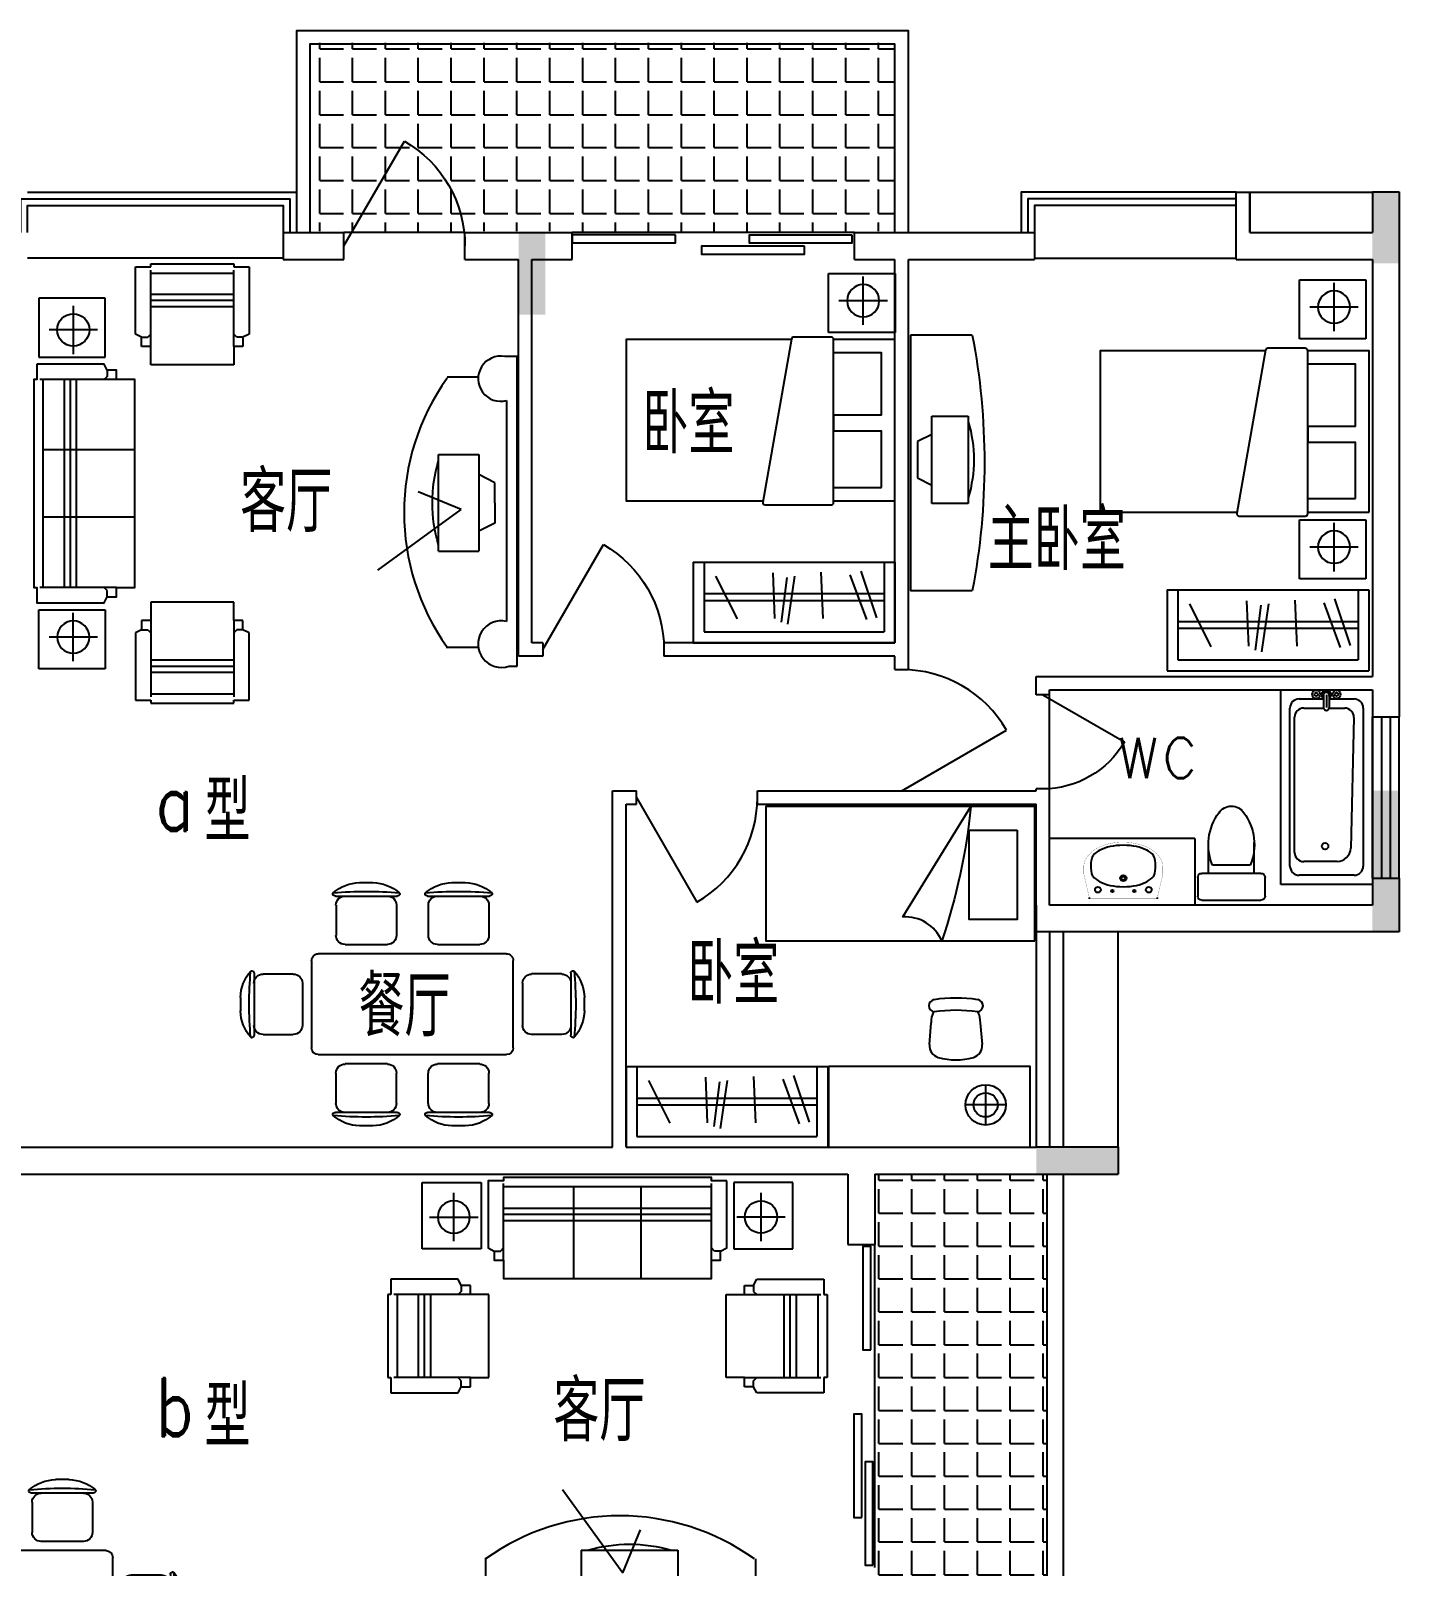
# Model space of a CAD drawing. Header units: millimetres. Extents: x 1293 to 63703, y 510 to 46041.
# Drawn here: x 31728 to 41904, y 16375 to 27791 of the extents above; entities that cross this region are included whole.
import ezdxf
from ezdxf.enums import TextEntityAlignment as Align

# ---------------------------------------------------------------- set-up
doc = ezdxf.new("R2010")
doc.units = ezdxf.units.MM
for name, color, linetype in [('2D', 7, 'Continuous'), ('COLUMN', 7, 'Continuous'), ('F', 12, 'Continuous'), ('JIAJU', 30, 'Continuous'), ('PUB_TEXT', 7, 'Continuous'), ('TOILET', 7, 'Continuous'), ('WALL', 4, 'Continuous'), ('WINDOW', 5, 'Continuous'), ('WINDOW_TEXT', 7, 'Continuous')]:
    doc.layers.add(name, color=color, linetype=linetype)
doc.styles.add('_ROMAND', font='ROMAND.shx', dxfattribs={"width": 0.8})
doc.styles.add('_XC92', font='txt.shx', dxfattribs={"width": 0.8, "bigfont": 'xc92.shx'})
doc.styles.add('ATT', font='TXT')
doc.styles.add('DIM_FONT', font='SIMPLEX.shx', dxfattribs={"width": 0.8})
doc.styles.add('SIMPLEX', font='SIMPLEX.SHX')
doc.styles.get("Standard").update_dxf_attribs({"font": 'arial.ttf'})

# ---------------------------------------------------------------- blocks, each defined once
blk = doc.blocks.new('_DBLK')
blk.add_line((-0.5, 0), (0, -0.866))
blk.add_arc((-0.5, 0), 1, 300, 0)
at = {"style": 'SIMPLEX', "flags": 9}
blk.add_attdef('A', text='', height=1, dxfattribs=at).set_placement((0, 1.5), align=Align.MIDDLE)
blk = doc.blocks.new('CJ')
at = {"layer": 'JIAJU'}
for p, q in [((-1044, 579), (-1143, 579)), ((-357, 579), (-456, 579)), ((-863, 479), (-1323, 479)), ((-177, 479), (-637, 479)), ((-1318, 412), (-1318, 187)), ((-868, 412), (-868, 187)), ((-632, 412), (-632, 187)), ((-182, 412), (-182, 187)), ((-936, 119), (-1251, 119)), ((-249, 119), (-564, 119)), ((-1500, -650), (-1500, 0)), ((-1450, 50), (-50, 50)), ((0, 0), (0, -650)), ((-1928, -555), (-1928, -95)), ((-1861, -100), (-1636, -100)), ((361, -100), (136, -100)), ((428, -555), (428, -95)), ((-1568, -482), (-1568, -168)), ((68, -482), (68, -168)), ((-2028, -375), (-2028, -275)), ((528, -375), (528, -275)), ((-1861, -550), (-1636, -550)), ((361, -550), (136, -550)), ((-50, -700), (-1450, -700)), ((-1251, -769), (-936, -769)), ((-564, -769), (-249, -769)), ((-1318, -1062), (-1318, -837)), ((-868, -1062), (-868, -837)), ((-632, -1062), (-632, -837)), ((-182, -1062), (-182, -837)), ((-1323, -1129), (-863, -1129)), ((-637, -1129), (-177, -1129)), ((-1143, -1229), (-1044, -1229)), ((-456, -1229), (-357, -1229))]:
    blk.add_line(p, q, dxfattribs=at)
for centre, radius, start, end in [((-1133, 264), 316, 91.7651, 130.7265), ((-1054, 264), 316, 49.2735, 88.2349), ((-446, 264), 316, 91.7651, 130.7265), ((-367, 264), 316, 49.2735, 88.2349), ((-1333, 495), 10, 130.7265, 202.67), ((-1323, 499), 20, 202.67, 270), ((-1093, -2199), 2713, 84.8023, 95.1977), ((-1251, 412), 67.5, 90, 180), ((-936, 412), 67.5, 0, 90), ((-863, 499), 20, 270, 337.33), ((-854, 495), 10, 337.33, 49.2735), ((-646, 495), 10, 130.7265, 202.67), ((-637, 499), 20, 202.67, 270), ((-407, -2199), 2713, 84.8023, 95.1977), ((-564, 412), 67.5, 90, 180), ((-249, 412), 67.5, 0, 90), ((-177, 499), 20, 270, 337.33), ((-167, 495), 10, 337.33, 49.2735), ((-1251, 187), 67.5, 180, 270), ((-936, 187), 67.5, 270, 0), ((-564, 187), 67.5, 180, 270), ((-249, 187), 67.5, 270, 0), ((-1450, 0), 50, 90, 180), ((-50, 0), 50, 0, 90), ((-1713, -285), 316, 139.2735, 178.2349), ((749, -325), 2713, 174.8023, 185.1977), ((-1945, -86), 10, 67.33, 139.2735), ((-1948, -95), 20, 0, 67.33), ((-1861, -168), 67.5, 90, 180), ((-1636, -168), 67.5, 0, 90), ((136, -168), 67.5, 90, 180), ((361, -168), 67.5, 0, 90), ((448, -95), 20, 112.67, 180), ((445, -86), 10, 40.7265, 112.67), ((-2249, -325), 2713, 354.8023, 5.1977), ((213, -285), 316, 1.7651, 40.7265), ((-1713, -365), 316, 181.7651, 220.7265), ((213, -365), 316, 319.2735, 358.2349), ((-1945, -564), 10, 220.7265, 292.67), ((-1948, -555), 20, 292.67, 0), ((-1861, -482), 67.5, 180, 270), ((-1636, -482), 67.5, 270, 0), ((136, -482), 67.5, 180, 270), ((361, -482), 67.5, 270, 0), ((448, -555), 20, 180, 247.33), ((445, -564), 10, 247.33, 319.2735), ((-1450, -650), 50, 180, 270), ((-50, -650), 50, 270, 0), ((-1251, -837), 67.5, 90, 180), ((-936, -837), 67.5, 0, 90), ((-564, -837), 67.5, 90, 180), ((-249, -837), 67.5, 0, 90), ((-1333, -1145), 10, 157.33, 229.2735), ((-1323, -1149), 20, 90, 157.33), ((-1251, -1062), 67.5, 180, 270), ((-936, -1062), 67.5, 270, 0), ((-863, -1149), 20, 22.67, 90), ((-854, -1145), 10, 310.7265, 22.67), ((-646, -1145), 10, 157.33, 229.2735), ((-637, -1149), 20, 90, 157.33), ((-564, -1062), 67.5, 180, 270), ((-249, -1062), 67.5, 270, 0), ((-177, -1149), 20, 22.67, 90), ((-167, -1145), 10, 310.7265, 22.67), ((-1133, -914), 316, 229.2735, 268.2349), ((-1093, 1549), 2713, 264.8023, 275.1977), ((-1054, -914), 316, 271.7651, 310.7265), ((-446, -914), 316, 229.2735, 268.2349), ((-407, 1549), 2713, 264.8023, 275.1977), ((-367, -914), 316, 271.7651, 310.7265)]:
    blk.add_arc(centre, radius, start, end, dxfattribs=at)
at = {"layer": 'JIAJU', "oblique": -180, "text_generation_flag": 4, "width": 0.8, "flags": 9}
for tag in ['XSIZE', 'YSIZE']:
    blk.add_attdef(tag, (-746, -342), '', height=0.5, rotation=180, dxfattribs=at)
blk = doc.blocks.new('-TD')
at = {"color": 0}
for p, q in [((0, -90), (0, 90)), ((-90, 0), (90, 0))]:
    blk.add_line(p, q, dxfattribs=at)
blk.add_circle((0, 0), 60)
blk = doc.blocks.new('-CG')
at = {"layer": 'F'}
for p, q in [((322, 351), (-172, 351)), ((-172, 351), (-172, -87)), ((322, -87), (322, 351)), ((-172, -87), (322, -87))]:
    blk.add_line(p, q, dxfattribs=at)
at = {"layer": 'F', "xscale": 2, "yscale": 2, "zscale": 2}
blk.add_blockref('-TD', (65, 149), dxfattribs=at)
blk = doc.blocks.new('SF')
at = {"layer": 'JIAJU'}
for p, q in [((-1513, 9), (-1513, -14)), ((-895, 9), (-1513, 9)), ((-895, -14), (-895, 9)), ((-1627, -14), (-1627, -514)), ((-1513, -14), (-1627, -14)), ((-1513, -514), (-1513, -37)), ((-895, -59), (-1513, -59)), ((-782, -14), (-895, -14)), ((-895, -514), (-895, -37)), ((-782, -514), (-782, -14)), ((-1513, -219), (-895, -219)), ((-1513, -264), (-895, -264)), ((-1513, -310), (-895, -310)), ((-1627, -514), (-1581, -537)), ((-1581, -537), (-1581, -605)), ((-1581, -537), (-1536, -537)), ((-1536, -537), (-1513, -514)), ((-1513, -605), (-1513, -514)), ((-873, -537), (-895, -514)), ((-895, -605), (-895, -514)), ((-827, -537), (-873, -537)), ((-827, -537), (-782, -514)), ((-827, -605), (-827, -537)), ((-1581, -605), (-1513, -605)), ((-1513, -605), (-1513, -742)), ((-895, -742), (-895, -605)), ((-895, -605), (-827, -605)), ((-1513, -742), (-895, -742)), ((-572, -782), (-572, -828)), ((-640, -850), (-549, -850)), ((-572, -828), (-549, -850)), ((-549, -850), (-71, -850)), ((-344, -2397), (-344, -850)), ((-299, -2397), (-299, -850)), ((-253, -2397), (-253, -850)), ((-94, -850), (-94, -2397)), ((-777, -1374), (-94, -1374)), ((-777, -1874), (-94, -1874)), ((-640, -2397), (-549, -2397)), ((-572, -2420), (-549, -2397)), ((-549, -2397), (-71, -2397)), ((-1513, -2642), (-1513, -2506)), ((-1513, -2506), (-895, -2506)), ((-895, -2506), (-895, -2642)), ((-572, -2466), (-572, -2420)), ((-1627, -2733), (-1581, -2711)), ((-1627, -3234), (-1627, -2733)), ((-1581, -2711), (-1581, -2642)), ((-1581, -2642), (-1513, -2642)), ((-1581, -2711), (-1536, -2711)), ((-1536, -2711), (-1513, -2733)), ((-1513, -2642), (-1513, -2733)), ((-1513, -2733), (-1513, -3211)), ((-895, -2642), (-827, -2642)), ((-895, -2642), (-895, -2733)), ((-873, -2711), (-895, -2733)), ((-895, -2733), (-895, -3211)), ((-827, -2711), (-873, -2711)), ((-827, -2642), (-827, -2711)), ((-827, -2711), (-782, -2733)), ((-782, -2733), (-782, -3234)), ((-1513, -2938), (-895, -2938)), ((-1513, -2984), (-895, -2984)), ((-1513, -3029), (-895, -3029)), ((-895, -3188), (-1513, -3188)), ((-1513, -3234), (-1627, -3234)), ((-1513, -3257), (-1513, -3234)), ((-895, -3257), (-1513, -3257)), ((-895, -3234), (-895, -3257)), ((-782, -3234), (-895, -3234))]:
    blk.add_line(p, q, dxfattribs=at)
blk.add_lwpolyline([(-49, -737), (-49, -850), (-26, -850), (-26, -2397), (-49, -2397), (-49, -2511), (-549, -2511), (-572, -2466), (-640, -2466), (-640, -2397), (-777, -2397), (-777, -850), (-640, -850), (-640, -782), (-572, -782), (-549, -737)], close=True, dxfattribs=at)
at = {"layer": 'JIAJU', "extrusion": (0, 0, -1), "zscale": -1, "rotation": 180}
blk.add_blockref('-CG', (384, -333), dxfattribs=at)
at = {"layer": 'JIAJU'}
blk.add_blockref('-CG', (-384, -2915), dxfattribs=at)
blk = doc.blocks.new('11PTVN02')
at = {"color": 0, "linetype": 'ByBlock'}
for p, q in [((14, 24), (4, 24)), ((4, 24), (4, 0)), ((14, 0), (14, 24)), ((0, 17), (4, 19)), ((0, 12), (0, 17)), ((0, 12), (0, 7)), ((0, 7), (4, 5)), ((14, 0), (4, 0))]:
    blk.add_line(p, q, dxfattribs=at)
blk.add_arc((-21.5, 12), 37, 343.6295, 16.3705, dxfattribs=at)
at = {"color": 0, "linetype": 'ByBlock', "style": 'ATT'}
for tag, p, flags in [('ITEM', (1, -12), 3), ('ROOM_NUMBER', (1, -20), 1), ('WIDTH', (1, -29), 3), ('DEPTH', (1, -38), 3)]:
    blk.add_attdef(tag, p, '', height=6, dxfattribs=dict(at, flags=flags))
blk = doc.blocks.new('-TV')
at = {"xscale": 25, "yscale": 25, "zscale": 25}
blk.add_blockref('11PTVN02', (-0.7, -0.7), dxfattribs=at)
blk = doc.blocks.new('-TVG')
at = {"layer": 'F'}
for p, q in [((-21, -78), (-112, -78)), ((-21, -2380), (-21, -78)), ((-540, -231), (-305, -231)), ((-99, -406), (-99, -2049)), ((-436, -1216), (-756, -1085)), ((-1056, -1666), (-436, -1216)), ((-548, -2239), (-305, -2239)), ((-81, -2380), (-21, -2380))]:
    blk.add_line(p, q, dxfattribs=at)
for centre, radius, start, end in [((-142, -244), 168, 79.82, 284.7458), ((860, -1239), 1721, 144.4733, 215.5267), ((-138, -2217), 173, 77.0294, 289.1907)]:
    blk.add_arc(centre, radius, start, end, dxfattribs=at)
at = {"layer": 'F', "xscale": -1.2, "yscale": 1.2, "zscale": 1.2}
blk.add_blockref('-TV', (-186, -1526), dxfattribs=at)
blk = doc.blocks.new('A$C51631F25')
at = {"layer": '2D', "color": 30}
for p, q in [((100, 667), (456, 667)), ((456, 667), (456, 550)), ((456, 550), (97, 550))]:
    blk.add_line(p, q, dxfattribs=at)
for points in [[(0, 30), (0, 1230), (456, 1230)], [(770, 1230), (2000, 1230), (2000, 30), (981, 30)], [(100, 667), (100, 1130), (456, 1130)], [(100, 130), (100, 550)], [(456, 130), (100, 130)], [(456, 30), (0, 30)]]:
    blk.add_lwpolyline(points, dxfattribs=at)
blk.add_lwpolyline([(456, 18), (456, 1229, -0.414214), (474, 1248), (752, 1248, -0.364216), (770, 1233), (983, 21, -0.466043), (965, 0), (474, 0, -0.414214)], format="xyb", close=True, dxfattribs=at)
blk = doc.blocks.new('U_B16FYY')
for p, q in [((-958, 315), (542, 315)), ((-958, -285), (-958, 315)), ((-878, 235), (462, 235)), ((-878, -285), (-878, 235)), ((462, -285), (462, 235)), ((542, -285), (542, 315)), ((-792, -181), (-632, 138)), ((-351, 134), (-365, -204)), ((-262, -171), (-304, 162)), ((-205, -181), (-257, 176)), ((-9, -209), (6, 134)), ((207, -190), (329, 143)), ((287, -218), (404, 129)), ((-878, 0), (462, 0)), ((-878, -50), (462, -50)), ((-958, -285), (542, -285))]:
    blk.add_line(p, q)
at = {"style": 'DIM_FONT', "width": 0.8, "flags": 9}
for tag in ['XSIZE', 'YSIZE']:
    blk.add_attdef(tag, (0, 0), '', height=0.5, dxfattribs=at)
blk = doc.blocks.new('A$C24C04AE9')
at = {"layer": 'JIAJU', "rotation": 90}
blk.add_blockref('U_B16FYY', (315, 958), dxfattribs=at)
blk = doc.blocks.new('_C6QHT')
at = {"layer": 'JIAJU'}
for p, q in [((0, -460), (0, 0)), ((0, 0), (1900, 0)), ((1900, -460), (1900, 0)), ((738, -160), (792, -52)), ((792, -52), (1062, -52)), ((1062, -52), (1116, -160)), ((1251, -160), (603, -160)), ((603, -160), (603, -430)), ((1251, -430), (1251, -160)), ((603, -430), (1251, -430))]:
    blk.add_line(p, q, dxfattribs=at)
for centre, radius, start, end in [((927, 528), 999, 253.6295, 286.3705), ((950, 4500), 5050, 259.157, 280.843)]:
    blk.add_arc(centre, radius, start, end, dxfattribs=at)
at = {"style": 'DIM_FONT', "width": 0.8, "flags": 9}
for tag in ['XSIZE', 'YSIZE', 'ZSIZE']:
    blk.add_attdef(tag, (0, 0), '', height=0.5, dxfattribs=at)
for tag in ['XSIZE', 'YSIZE', 'ZSIZE']:
    blk.add_attdef(tag, (0, 0), '', height=0.5, rotation=270, dxfattribs=at)
blk = doc.blocks.new('A$C747D3C6A')
at = {"layer": 'JIAJU', "rotation": 90}
blk.add_blockref('_C6QHT', (0, 0), dxfattribs=at)
blk = doc.blocks.new('A$C009D426A')
at = {"layer": '2D', "color": 30}
for points in [[(0, 0), (0, 1000), (2000, 1000), (2000, 0)], [(131, 824), (131, 158), (490, 158), (490, 824)]]:
    blk.add_lwpolyline(points, close=True, dxfattribs=at)
blk.add_lwpolyline([(477, 998, 0.05735), (692, 0, -0.31665), (983, 178)], format="xyb", close=True, dxfattribs=at)
blk = doc.blocks.new('_C7YTK')
for p, q in [((331, -464), (331, -164)), ((181, -314), (481, -314)), ((355, -763), (369, -924)), ((749, -763), (737, -924))]:
    blk.add_line(p, q)
for radius in [150, 90]:
    blk.add_circle((331, -314), radius)
for centre, radius, start, end in [((447, -755), 92, 106.1087, 185), ((552, -1120), 472, 73.8913, 106.1087), ((657, -755), 92, 355, 73.8913), ((396, -1051), 46, 98.4555, 261.5445), ((553, -924), 184, 180, 206.2122), ((552, 87), 1104, 261.5445, 278.4555), ((707, -1051), 46, 278.4555, 81.5445), ((553, -924), 184, 333.618, 0), ((552, -4), 1104, 261.5445, 278.4555)]:
    blk.add_arc(centre, radius, start, end)
at = {"layer": 'JIAJU'}
blk.add_lwpolyline([(1500, -600), (1500, 0), (0, 0), (0, -600)], close=True, dxfattribs=at)
at = {"style": 'DIM_FONT', "width": 0.8, "flags": 9}
for tag, p, height in [('XSIZE', (0, 0), 0.5), ('YSIZE', (0, 0), 0.5), ('ZSIZE', (0, 0), 0.5), ('XSIZE', (331, -314), 0.3), ('YSIZE', (331, -314), 0.3)]:
    blk.add_attdef(tag, p, '', height=height, dxfattribs=at)
for tag in ['XSIZE', 'YSIZE']:
    blk.add_attdef(tag, (533, -857), '', height=0.5, rotation=180, dxfattribs=at)
blk = doc.blocks.new('_WBLK')
for p, q in [((-0.5, 0.5), (0.5, 0.5)), ((0.5, 0.1667), (-0.5, 0.1667)), ((0.5, -0.1667), (-0.5, -0.1667)), ((-0.5, -0.5), (0.5, -0.5))]:
    blk.add_line(p, q)
at = {"layer": 'WINDOW_TEXT', "style": 'SIMPLEX', "flags": 9}
blk.add_attdef('A', text='', height=1, dxfattribs=at).set_placement((0, 1.5), align=Align.MIDDLE)
blk = doc.blocks.new('M_E11')
for p, q in [((-280, -10), (-280, 0)), ((280, 0), (280, -10)), ((-251, -189), (-251, -186)), ((-248, -183), (-250, -185))]:
    blk.add_line(p, q)
at = {"const_width": 1.5}
for points in [[(-280, 0), (280, 0)], [(-326, -200), (-280, -5)], [(326, -204), (280, -5)]]:
    blk.add_lwpolyline(points, dxfattribs=at)
for points in [[(253, -188, 0.098208), (193, -141, 0.066287), (110, -111, 0.052428), (0, -100, 0.052428), (-110, -111, 0.066287), (-193, -141, 0.093876), (-251, -186, 0.171377)], [(-250, -358, 0.091341), (-193, -401, 0.066287), (-110, -431, 0.052428), (0, -442, 0.052428), (110, -431, 0.066287), (193, -401, 0.091756), (250, -358, 0.171377)]]:
    blk.add_lwpolyline(points, format="xyb")
for points in [[(-326, -200, 0.008223), (-326, -204, 0.149285)], [(-326, -266, 0.149285), (-304, -337, 0.107079), (-231, -408, 0.075625), (-131, -450, 0.062436), (-1, -467, 0.062436), (130, -452, 0.075625), (230, -410, 0.107079), (304, -339, 0.149285), (326, -268, 0.005205), (326, -266, 0.086596)]]:
    blk.add_lwpolyline(points, format="xyb", dxfattribs=at)
at = {"const_width": 1.5, "flags": 128}
for points in [[(-326, -204), (-326, -268)], [(326, -204), (326, -268)]]:
    blk.add_lwpolyline(points, dxfattribs=at)
at = {"flags": 128}
for points in [[(-253, -188, 0.172546), (-250, -358, 0.726395)], [(253, -188, -0.172546), (250, -358, -0.726395)]]:
    blk.add_lwpolyline(points, format="xyb", dxfattribs=at)
for centre, radius in [((-210, -75), 24), ((-210, -75), 24), ((-210, -75), 24), ((-90, -65), 10), ((90, -65), 10), ((210, -75), 24), ((0, -170), 25), ((0, -170), 15)]:
    blk.add_circle(centre, radius)
blk.add_arc((-250, -186), 1, 131.3224, 180)
at = {"width": 0.8, "flags": 9}
for tag in ['XSIZE', 'YSIZE']:
    blk.add_attdef(tag, (0, 0), '', height=0.5, dxfattribs=at)
blk = doc.blocks.new('U_B14JRS')
for p, q in [((-1420, 680), (280, 680)), ((-1420, -120), (-1420, 680)), ((280, 680), (280, -120)), ((-1260, 600), (120, 600)), ((-1340, 303), (-1340, 520)), ((-1260, 302), (-1260, 438)), ((-1178, 518), (-37, 491)), ((200, 520), (200, 40)), ((-1377, 303), (-1265, 303)), ((-1377, 278), (-1265, 278)), ((80, 371), (80, 80)), ((-1377, 253), (-1265, 253)), ((-1340, 40), (-1340, 253)), ((-1260, 80), (-1260, 253)), ((0, 0), (-1180, 0)), ((280, -120), (-1420, -120)), ((120, -40), (-1260, -40))]:
    blk.add_line(p, q)
for centre, radius in [((-1380, 367), 35.5), ((-1380, 367), 15.5), ((-54, 266), 28.5), ((-1380, 189), 35.5), ((-1380, 189), 15.5)]:
    blk.add_circle(centre, radius)
for centre, radius, start, end in [((-1260, 520), 80, 90, 180), ((120, 520), 80, 0, 90), ((-1180, 438), 80, 88.6442, 180), ((-40, 371), 120, 0, 88.6442), ((-1377, 278), 40.6, 37.9622, 322.0378), ((-1377, 278), 30.6, 54.6762, 305.3238), ((-1371, 277), 26.3, 90, 295.9667), ((-1265, 278), 25, 270, 90), ((-1260, 40), 80, 180, 270), ((-1180, 80), 80, 180, 270), ((0, 80), 80, 270, 0), ((120, 40), 80, 270, 0)]:
    blk.add_arc(centre, radius, start, end)
at = {"style": 'DIM_FONT', "width": 0.8, "flags": 9}
for tag in ['XSIZE', 'YSIZE']:
    blk.add_attdef(tag, (0, 0), '', height=0.5, dxfattribs=at)
blk = doc.blocks.new('M_E24TTP')
at = {"layer": 'TOILET', "color": 7}
for p, q in [((-170, 200), (-170, 430)), ((170, 200), (170, 430)), ((-140, 260), (140, 260)), ((-250, 30), (-250, 170)), ((-220, 200), (220, 200)), ((250, 170), (250, 30)), ((220, 0), (-220, 0))]:
    blk.add_line(p, q, dxfattribs=at)
for centre, radius, start, end in [((0, 590), 110, 33.4509, 146.5491), ((227, 413), 398, 143.3619, 202.5495), ((-227, 413), 398, 337.4505, 36.6381), ((-220, 170), 30, 90, 180), ((220, 170), 30, 0, 90), ((-220, 30), 30, 180, 270), ((220, 30), 30, 270, 0)]:
    blk.add_arc(centre, radius, start, end, dxfattribs=at)
at = {"style": 'DIM_FONT', "width": 0.8, "flags": 9}
for tag in ['XSIZE', 'YSIZE']:
    blk.add_attdef(tag, (0, 0), '', height=0.5, dxfattribs=at)

msp = doc.modelspace()

# ---------------------------------------------------------------- hatches: boundary and pattern name
at = {"layer": 'WINDOW'}
h = msp.add_hatch(dxfattribs=at)
h.set_pattern_fill('ANGLE', color=5, scale=35, style=0)
h.set_pattern_definition([(90, (29475.77, 136691.32), (244.475, -2e-12), [177.8, -66.675]), (360, (29475.77, 136691.32), (-2e-12, -244.475), [177.8, -66.675])])
h.paths.add_polyline_path([(38155, 26300.5), (38155, 27700.5), (33805, 27700.5), (33805, 26300.5)])
h = msp.add_hatch(dxfattribs=at)
h.set_pattern_fill('ANGLE', color=5, scale=35, style=0)
h.set_pattern_definition([(90, (39745.08, -98103.48), (244.475, 2e-10), [177.8, -66.675]), (6e-11, (39745.08, -98103.48), (2e-10, -244.475), [177.8, -66.675])])
h.paths.add_polyline_path([(38004.3, 16366.2), (38004.3, 15861.2), (39284.3, 15861.2), (39284.3, 19291.2), (38004.3, 19291.2), (38004.3, 18766.2)])

# ---------------------------------------------------------------- linework, layer by layer
for points in [[(38254.3, 26291.2), (38254.3, 27791.2), (33704.3, 27791.2), (33704.3, 26291.2)], [(38154.3, 26291.2), (38154.3, 27691.2), (33804.3, 27691.2), (33804.3, 26291.2)], [(39404.3, 19291.2), (39404.3, 15741.2), (38004.3, 15741.2)], [(39284.3, 19291.2), (39284.3, 15861.2), (38004.3, 15861.2)]]:
    msp.add_lwpolyline(points)
for points in [[(36521.9, 26274), (35754.3, 26274), (35754.3, 26215), (36521.9, 26215)], [(37836.5, 26272.1), (37068.8, 26272.1), (37068.8, 26213.1), (37836.5, 26213.1)], [(37482.1, 26189.5), (36714.4, 26189.5), (36714.4, 26130.5), (37482.1, 26130.5)], [(37975.2, 17984.8), (37975.2, 18752.5), (37916.2, 18752.5), (37916.2, 17984.8)], [(37908, 16737.8), (37908, 17505.5), (37849, 17505.5), (37849, 16737.8)], [(37990.6, 16383.4), (37990.6, 17151.1), (37931.6, 17151.1), (37931.6, 16383.4)]]:
    msp.add_lwpolyline(points, close=True)
at = {"layer": 'COLUMN'}
for points in [[(41904.3, 26061.2), (41704.3, 26061.2), (41904.3, 26594.5), (41704.3, 26594.5)], [(35555.5, 25681.2), (35355.5, 25681.2), (35555.5, 26291.2), (35355.5, 26291.2)], [(41904.3, 21091.2), (41704.3, 21091.2), (41904.3, 22141.2), (41704.3, 22141.2)], [(39814.3, 19491.2), (39814.3, 19291.2), (39204.3, 19491.2), (39204.3, 19291.2)]]:
    msp.add_solid(points, dxfattribs=at)
at = {"layer": 'JIAJU'}
for q in [(39304.3, 21785.2), (40384, 21291.2)]:
    msp.add_line((40384, 21785.2), q, dxfattribs=at)
at = {"layer": 'WALL'}
for p, q in [((40691.7, 26591.2), (40791.7, 26591.2)), ((40691.7, 26091.2), (40691.7, 26591.2)), ((40791.7, 26591.2), (40791.7, 26291.2)), ((40791.7, 26291.2), (40791.7, 26591.2)), ((41704.3, 26594.5), (41704.3, 26291.2)), ((41704.3, 26594.5), (41904.3, 26594.5)), ((41904.3, 26594.5), (41904.3, 22691.2)), ((33604.3, 26291.2), (33604.3, 26091.2)), ((33604.3, 26291.2), (34056.8, 26291.2)), ((34056.8, 26091.2), (34056.8, 26291.2)), ((34956.8, 26291.2), (35754.3, 26291.2)), ((34956.8, 26091.2), (34956.8, 26291.2)), ((35754.3, 26091.2), (35754.3, 26291.2)), ((37854.3, 26291.2), (39191.7, 26291.2)), ((37854.3, 26091.2), (37854.3, 26291.2)), ((39191.7, 26291.2), (39191.7, 26091.2)), ((40791.7, 26291.2), (41704.3, 26291.2)), ((33604.3, 26091.2), (34056.8, 26091.2)), ((34956.8, 26091.2), (35354.3, 26091.2)), ((35354.3, 23141.2), (35354.3, 26091.2)), ((35454.3, 23241.2), (35454.3, 26091.2)), ((35454.3, 26091.2), (35754.3, 26091.2)), ((37854.3, 26091.2), (38154.3, 26091.2)), ((38154.3, 23241.2), (38154.3, 26091.2)), ((38254.3, 26091.2), (39191.7, 26091.2)), ((38254.3, 23041.2), (38254.3, 26091.2)), ((40691.7, 26091.2), (41704.3, 26091.2)), ((41704.3, 26091.2), (41704.3, 22991.2)), ((35536.5, 23241.2), (35454.3, 23241.2)), ((35536.5, 23241.2), (35536.5, 23141.2)), ((38154.3, 23241.2), (36436.5, 23241.2)), ((36436.5, 23241.2), (36436.5, 23141.2)), ((35536.5, 23141.2), (35354.3, 23141.2)), ((38154.3, 23141.2), (36436.5, 23141.2)), ((38154.3, 23041.2), (38154.3, 23141.2)), ((38154.3, 23041.2), (38254.3, 23041.2)), ((39204.3, 22991.2), (41704.3, 22991.2)), ((39204.3, 22854.2), (39204.3, 22991.2)), ((39304.3, 22854.2), (39204.3, 22854.2)), ((39304.3, 22891.2), (41704.3, 22891.2)), ((39304.3, 22854.2), (39304.3, 22891.2)), ((41704.3, 22891.2), (41704.3, 22691.2)), ((41704.3, 22691.2), (41904.3, 22691.2)), ((39204.3, 22141.2), (39204.3, 22154.2)), ((39304.3, 22154.2), (39204.3, 22154.2)), ((39304.3, 21291.2), (39304.3, 22154.2)), ((36054.3, 19491.2), (36054.3, 22141.2)), ((36054.3, 22141.2), (36231.2, 22141.2)), ((36154.3, 19491.2), (36154.3, 22041.2)), ((36154.3, 22041.2), (36231.2, 22041.2)), ((36231.2, 22041.2), (36231.2, 22141.2)), ((37131.2, 22141.2), (38154.3, 22141.2)), ((37131.2, 22041.2), (37131.2, 22141.2)), ((37131.2, 22041.2), (39204.3, 22041.2)), ((38154.3, 22141.2), (38254.3, 22141.2)), ((38254.3, 22141.2), (39204.3, 22141.2)), ((39204.3, 21291.2), (39204.3, 22041.2)), ((41704.3, 21491.2), (41704.3, 21291.2)), ((41704.3, 21491.2), (41904.3, 21491.2)), ((41904.3, 21491.2), (41904.3, 21091.2)), ((39204.3, 21291.2), (39204.3, 21091.2)), ((41704.3, 21291.2), (39304.3, 21291.2)), ((41904.3, 21091.2), (39204.3, 21091.2)), ((28804.3, 19491.2), (36054.3, 19491.2)), ((36154.3, 19491.2), (39204.3, 19491.2)), ((39814.3, 19491.2), (39204.3, 19491.2)), ((39814.3, 19493.2), (39814.3, 19291.2)), ((28804.3, 19291.2), (37804.3, 19291.2)), ((37804.3, 19291.2), (37804.3, 18766.2)), ((38004.3, 19291.2), (38004.3, 18766.2)), ((38004.3, 19291.2), (39404.3, 19291.2)), ((39404.3, 19291.2), (39814.3, 19291.2)), ((37804.3, 18766.2), (38004.3, 18766.2))]:
    msp.add_line(p, q, dxfattribs=at)
at = {"layer": 'WINDOW'}
for p, q in [((40791.7, 26591.2), (41704.3, 26591.2)), ((34956.8, 26291.2), (34056.8, 26291.2)), ((37854.3, 26291.2), (35754.3, 26291.2)), ((39304.3, 22154.2), (39304.3, 22891.2)), ((39204.3, 21091.2), (39204.3, 19491.2)), ((39304.3, 21091.2), (39304.3, 19491.2)), ((39404.3, 21091.2), (39404.3, 19491.2)), ((39814.3, 19493.2), (39814.3, 21091.2)), ((38004.3, 16366.2), (38004.3, 18766.2))]:
    msp.add_line(p, q, dxfattribs=at)
for points in [[(31654.3, 26291.2), (31654.3, 26541.2), (33654.3, 26541.2), (33654.3, 26291.2)], [(31704.3, 26591.2), (33604.3, 26591.2), (33704.3, 26591.2), (33704.3, 26291.2)], [(31704.3, 26291.2), (31704.3, 26491.2), (33604.3, 26491.2), (33604.3, 26291.2)], [(40691.7, 26591.2), (39191.7, 26591.2), (39091.7, 26591.2), (39091.7, 26291.2)], [(40691.7, 26541.2), (39141.7, 26541.2), (39141.7, 26291.2)], [(40691.7, 26491.2), (39191.7, 26491.2), (39191.7, 26291.2)], [(33604.3, 26101.2), (31704.3, 26101.2)], [(39191.7, 26101.2), (40691.7, 26101.2)]]:
    msp.add_lwpolyline(points, dxfattribs=at)

# ---------------------------------------------------------------- block references
at = {"xscale": -1}
msp.add_blockref('SF', (31725, 26048.8), dxfattribs=at)
for name, p, rotation in [('CJ', (35316.1, 20228.6), 180.0000000000585), ('SF', (37640, 19290.5), 270.0000000000585), ('CJ', (31637.6, 14991.1), 90.00000000005842)]:
    msp.add_blockref(name, p, dxfattribs=dict(at, rotation=rotation))
at = {"layer": 'JIAJU', "xscale": -1}
for name, p in [('-CG', (37982.6, 25634.5)), ('-CG', (41484.3, 25587.4)), ('A$C51631F25', (38154.3, 24266)), ('A$C51631F25', (41679.3, 24182.3)), ('-CG', (41484.3, 23802.8)), ('A$C009D426A', (39194.9, 21024.4)), ('M_E24TTP', (40655.8, 21326.6))]:
    msp.add_blockref(name, p, dxfattribs=at)
for name, p, rotation in [('A$C747D3C6A', (38269.2, 25528.1), 180.0000000000585), ('A$C24C04AE9', (36654.3, 23241.2), 270.0000000000585), ('A$C24C04AE9', (40177.6, 23033.4), 270.0000000000585), ('A$C24C04AE9', (36154.3, 19491.2), 270.0000000000585)]:
    msp.add_blockref(name, p, dxfattribs=dict(at, rotation=rotation))
at = {"layer": 'JIAJU'}
msp.add_blockref('-TVG', (35365, 25447.7), dxfattribs=at)
for name, p, xscale, yscale, zscale, rotation in [('U_B14JRS', (41125.5, 21682.6), 0.851140888888889, 0.851140888888889, 0.851140888888889, 270.0000000000585), ('M_E11', (39852.2, 21337.4), 0.9, 0.9, 0.9, 180.0000000000584)]:
    msp.add_blockref(name, p, dxfattribs=dict(at, xscale=xscale, yscale=yscale, zscale=zscale, rotation=rotation))
for name, p, rotation in [('_C7YTK', (39159.1, 19491.2), 180.0000000000584), ('-TVG', (37347.6, 15889.2), 270.0000000000585)]:
    msp.add_blockref(name, p, dxfattribs=dict(at, rotation=rotation))
at = {"layer": 'WINDOW', "xscale": 900, "yscale": -900, "zscale": 900}
msp.add_blockref('_DBLK', (34506.8, 26191.2), dxfattribs=at)
at = {"layer": 'WINDOW'}
for name, p, xscale, yscale, zscale, rotation in [('_DBLK', (35986.5, 23191.2), -900, 900, 900, 180.0000000000584), ('_DBLK', (38204.3, 22591.2), -900, -900, 900, 270.0000000000585), ('_DBLK', (39254.3, 22504.2), 700, -700, 700, 270.0000000000585), ('_WBLK', (41804.3, 22091.2), -1200, 200.0000000000004, 1200, 270.0000000000585), ('_DBLK', (36681.2, 22091.2), -900, -900, 900, 180.0000000000584)]:
    msp.add_blockref(name, p, dxfattribs=dict(at, xscale=xscale, yscale=yscale, zscale=zscale, rotation=rotation))

# ---------------------------------------------------------------- texts
at = {"layer": 'PUB_TEXT', "width": 0.8}
for s, height, style, p in [('卧室', 450, '_XC92', (36276.4, 24644.8)), ('客厅', 450, '_XC92', (33284.8, 24063.3)), ('主卧室', 450, '_XC92', (38844.5, 23779.5)), ('wc', 450, '_XC92', (39793.4, 22234.3)), ('型', 450, '_XC92', (33020, 21763.3)), ('a', 432, '_ROMAND', (32650.3, 21842)), ('卧室', 450, '_XC92', (36610.3, 20555.2)), ('餐厅', 450, '_XC92', (34164.8, 20313.3)), ('b', 432, '_ROMAND', (32650.3, 17342)), ('型', 450, '_XC92', (33020, 17263.3)), ('客厅', 450, '_XC92', (35613.9, 17303.5))]:
    msp.add_text(s, height=height, dxfattribs=dict(at, style=style)).set_placement(p)

doc.saveas('drawing.dxf')
